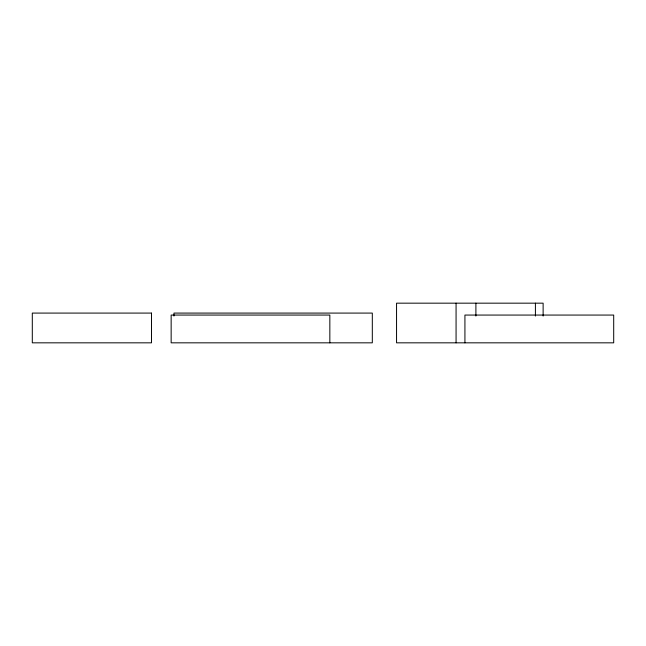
<?xml version="1.0" encoding="UTF-8"?>
<svg xmlns="http://www.w3.org/2000/svg" width="646" height="646" viewBox="0 0 646 646"><rect width="100%" height="100%" fill="white"/><g stroke="black" fill="none" stroke-linecap="round" stroke-linejoin="round"><path stroke-width="0.97" d="M543.125 316.055L543.125 303.168L396.555 303.168L396.555 342.832L613.7 342.832L613.7 315.062L464.926 315.062L464.926 342.832M535.413 303.168L535.413 316.055M475.9 303.168L475.9 316.055M456.068 303.168L456.068 342.832M329.84 342.832L329.84 315.062L171.15 315.062L171.15 342.832L372.314 342.832L372.314 313.084L173.96 313.084L173.96 316.055M151.487 313.084L32.3 313.084L32.3 342.832L151.487 342.832L151.487 313.084"/></g></svg>
